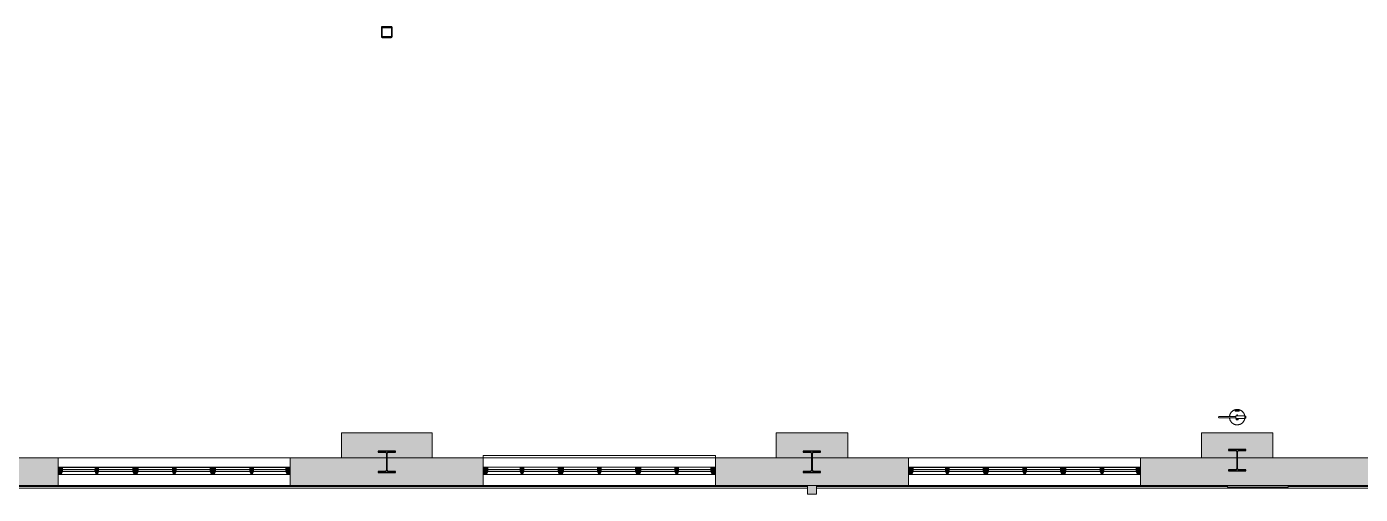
# Model space of a CAD drawing. Header units: inches. Extents: x -3803 to -1421, y -3454 to -210.
# Drawn here: x -2386 to -1772, y -3454 to -3238 of the extents above; entities that cross this region are included whole.
import ezdxf

# ---------------------------------------------------------------- set-up
doc = ezdxf.new("R2010")
doc.units = ezdxf.units.IN
doc.header["$MEASUREMENT"] = 0
doc.linetypes.add('Hidden Equipment- BSALS', pattern=[0.0625, 0.03125, -0.03125])
for name, color, linetype, lineweight in [('A-GENM', 13, 'Continuous', 9), ('A-GLAZ-CURT', 52, 'Continuous', 13), ('A-GLAZ-CWMG', 51, 'Continuous', 13), ('A-WALL', 113, 'Continuous', 13), ('A-WALL-PATT', 111, 'Continuous', 13), ('I-WALL', 2, 'Continuous', 13), ('Q-CASE', 31, 'Continuous', 13), ('Q-SPCQ', 91, 'Continuous', 13), ('S-COLS', 52, 'Continuous', 13)]:
    doc.layers.add(name, color=color, linetype=linetype, lineweight=lineweight)

# ---------------------------------------------------------------- blocks, each defined once
blk = doc.blocks.new('_STL - Column - W Shape - 2017v1 - W10x39-1327149-DIMENSION PLAN - LEVEL 2 _579_ - 2__ - CAD')
at = {"layer": 'S-COLS'}
blk.add_hatch(color=130, dxfattribs=at).paths.add_polyline_path([(3.99, -4.96), (3.99, -4.43), (0.66, -4.43), (0.31, -4.28), (0.16, -3.93), (0.16, 3.93), (0.31, 4.28), (0.66, 4.43), (3.99, 4.43), (3.99, 4.96), (-4, 4.96), (-4, 4.43), (-0.66, 4.43), (-0.31, 4.28), (-0.16, 3.93), (-0.16, -3.93), (-0.31, -4.28), (-0.66, -4.43), (-4, -4.43), (-4, -4.96)], flags=0)
at = {"layer": 'S-COLS', "color": 253, "lineweight": 25}
for p, q in [((3.99, 4.96), (-4, 4.96)), ((-4, 4.96), (-4, 4.43)), ((-4, 4.43), (-0.66, 4.43)), ((-0.16, 3.93), (-0.16, -3.93)), ((0.16, -3.93), (0.16, 3.93)), ((0.66, 4.43), (3.99, 4.43)), ((3.99, 4.43), (3.99, 4.96)), ((-0.66, -4.43), (-4, -4.43)), ((-4, -4.43), (-4, -4.96)), ((-4, -4.96), (3.99, -4.96)), ((3.99, -4.43), (0.66, -4.43)), ((3.99, -4.96), (3.99, -4.43))]:
    blk.add_line(p, q, dxfattribs=at)
for centre, start, end in [((-0.66, 3.93), 0, 90), ((0.66, 3.93), 90, 180), ((-0.66, -3.93), 270, 0), ((0.66, -3.93), 180, 270)]:
    blk.add_arc(centre, 0.5, start, end, dxfattribs=at)
blk = doc.blocks.new('15830016-STRUCT_MARTINEZ-MOORE_CENTRAL_v2018_rvt-1-DIMENSION PLAN - LEVEL 2 _579_ - 2__ - CAD')
at = {"layer": 'S-COLS', "lineweight": 5}
h = blk.add_hatch(color=50, dxfattribs=at)
h.paths.add_polyline_path([(-2218.33, -3243.14), (-2218.02, -3243.01), (-2217.9, -3242.71), (-2217.9, -3238.58), (-2218.02, -3238.27), (-2218.33, -3238.14), (-2222.46, -3238.14), (-2222.77, -3238.27), (-2222.9, -3238.58), (-2222.9, -3242.71), (-2222.77, -3243.01), (-2222.46, -3243.14)], flags=0)
h.paths.add_polyline_path([(-2222.46, -3242.83), (-2222.55, -3242.79), (-2222.58, -3242.71), (-2222.55, -3238.49), (-2222.46, -3238.45), (-2218.24, -3238.49), (-2218.21, -3238.58), (-2218.24, -3242.79), (-2218.33, -3242.83)], flags=0)
at = {"layer": 'S-COLS', "color": 253, "lineweight": 25}
for p, q in [((-2222.9, -3238.58), (-2222.9, -3242.71)), ((-2222.58, -3242.71), (-2222.58, -3238.58)), ((-2218.33, -3238.14), (-2222.46, -3238.14)), ((-2222.46, -3238.45), (-2218.33, -3238.45)), ((-2218.21, -3238.58), (-2218.21, -3242.71)), ((-2217.9, -3242.71), (-2217.9, -3238.58)), ((-2218.33, -3242.83), (-2222.46, -3242.83)), ((-2222.46, -3243.14), (-2218.33, -3243.14))]:
    blk.add_line(p, q, dxfattribs=at)
for centre, radius, start, end in [((-2222.46, -3238.58), 0.435, 90, 180), ((-2222.46, -3238.58), 0.122, 90, 180), ((-2218.33, -3238.58), 0.435, 0, 90), ((-2218.33, -3238.58), 0.122, 0, 90), ((-2222.46, -3242.71), 0.435, 180, 270), ((-2222.46, -3242.71), 0.122, 180, 270), ((-2218.33, -3242.71), 0.435, 270, 0), ((-2218.33, -3242.71), 0.122, 270, 0)]:
    blk.add_arc(centre, radius, start, end, dxfattribs=at)
at = {"color": 250, "lineweight": 13}
for p in [(-2220.4, -3438.64), (-2024.4, -3438.64), (-1828.4, -3437.89)]:
    blk.add_blockref('_STL - Column - W Shape - 2017v1 - W10x39-1327149-DIMENSION PLAN - LEVEL 2 _579_ - 2__ - CAD', p, dxfattribs=at)
blk = doc.blocks.new('level 2 - band2 - level 2 - band-474741-DIMENSION PLAN - LEVEL 2 _579_ - 2__ - CAD')
at = {"layer": 'A-WALL', "lineweight": 20}
for p, q in [((-2026.4, -3450.02), (-2610.4, -3450.02)), ((-2026.4, -3450.77), (-2610.4, -3450.77)), ((-1832.9, -3450.02), (-2022.4, -3450.02)), ((-1633.27, -3450.77), (-2022.4, -3450.77)), ((-1662.4, -3450.02), (-1804.9, -3450.02))]:
    blk.add_line(p, q, dxfattribs=at)
blk = doc.blocks.new('coin 21 - coin 1-474869-DIMENSION PLAN - LEVEL 2 _579_ - 2__ - CAD')
at = {"layer": 'A-WALL-PATT', "lineweight": 20}
blk.add_hatch(color=10, dxfattribs=at).paths.add_polyline_path([(-1832.9, -3450.39), (-1804.9, -3450.39), (-1804.9, -3449.64), (-1832.9, -3449.64)], flags=0)
at = {"layer": 'A-WALL', "lineweight": 20}
for p, q in [((-1832.9, -3449.64), (-1832.9, -3450.39)), ((-1804.9, -3449.64), (-1832.9, -3449.64)), ((-1832.9, -3450.39), (-1804.9, -3450.39)), ((-1804.9, -3450.39), (-1804.9, -3449.64))]:
    blk.add_line(p, q, dxfattribs=at)
blk = doc.blocks.new('Equip-Fire_Extinguisher-Bracket-Mnt-BSALS - FEB-235807-DIMENSION PLAN - LEVEL 2 _579_ - 2__ - CAD')
at = {"layer": 'Q-SPCQ', "lineweight": 20}
for p, q in [((-0.89, 3.2), (0.89, 3.2)), ((-0.89, 2.81), (-0.89, 3.2)), ((-0.89, 2.71), (-0.89, 2.81)), ((-0.89, 2.81), (0.89, 2.81)), ((-0.81, 2.81), (-0.81, 2.71)), ((-0.59, -0.59), (-0.59, 0.59)), ((-0.2, 1.1), (-0.2, 0.59)), ((-0.2, 1.1), (0.2, 1.1)), ((-0.19, 1.1), (-0.2, 1.1)), ((0.2, 1.1), (0.19, 1.1)), ((0.2, 0.59), (0.2, 1.1)), ((0.81, 2.71), (0.81, 2.81)), ((0.89, 3.2), (0.89, 2.81)), ((0.89, 2.81), (0.89, 2.71)), ((3.54, 0.59), (3.54, -0.59)), ((3.94, 0.46), (3.94, 0.51)), ((3.94, 0.46), (3.94, -0.46)), ((-0.47, -0.8), (-0.47, -1.27)), ((-0.47, -0.8), (0.47, -0.8)), ((-0.45, -0.8), (-0.47, -0.8)), ((-0.47, -1.27), (-0.45, -1.27)), ((0.47, -1.27), (-0.47, -1.27)), ((-0.2, -0.59), (-0.2, -0.8)), ((0.2, -0.8), (0.2, -0.59)), ((0.47, -0.8), (0.45, -0.8)), ((0.45, -1.27), (0.47, -1.27)), ((0.47, -1.27), (0.47, -0.8)), ((3.94, -0.51), (3.94, -0.46))]:
    blk.add_line(p, q, dxfattribs=at)
at = {"layer": 'Q-SPCQ', "lineweight": 20, "flags": 128}
for points in [[(-8.22, -0.35), (-8.29, -0.35), (-8.36, -0.32), (-8.43, -0.28), (-8.48, -0.23), (-8.52, -0.17), (-8.55, -0.1), (-8.57, -0.03), (-8.57, 0.04), (-8.55, 0.12), (-8.52, 0.19), (-8.47, 0.25), (-8.42, 0.29), (-8.37, 0.32), (-8.29, 0.35), (-8.22, 0.35)], [(-0.59, 0.35), (-2.13, 0.35), (-3.61, 0.35), (-4.89, 0.35), (-5.96, 0.35), (-6.82, 0.35), (-7.47, 0.35), (-7.92, 0.35), (-8.17, 0.35), (-8.2, 0.35), (-8.03, 0.35)], [(-8.03, 0.35), (-8.2, 0.35), (-8.17, 0.35), (-7.92, 0.35), (-7.47, 0.35), (-6.82, 0.35), (-5.96, 0.35), (-4.89, 0.35), (-3.61, 0.35), (-2.13, 0.35), (-0.59, 0.35)], [(3.49, 0.59), (3.47, 0.7), (3.44, 0.84), (3.41, 0.98), (3.36, 1.11), (3.32, 1.25), (3.26, 1.38), (3.21, 1.51), (3.14, 1.64), (3.07, 1.76), (3, 1.88), (2.92, 2), (2.84, 2.12), (2.76, 2.23), (2.66, 2.34), (2.57, 2.44), (2.47, 2.54), (2.37, 2.64), (2.26, 2.73), (2.15, 2.82), (2.03, 2.9), (1.91, 2.98), (1.79, 3.06), (1.67, 3.13), (1.54, 3.19), (1.41, 3.25), (1.28, 3.3), (1.15, 3.35), (1.02, 3.39), (0.88, 3.43), (0.74, 3.46), (0.6, 3.49), (0.46, 3.51), (0.32, 3.53), (0.18, 3.54), (0.04, 3.54), (-0.1, 3.54), (-0.25, 3.53), (-0.39, 3.52), (-0.53, 3.5), (-0.67, 3.48), (-0.81, 3.45), (-0.94, 3.42), (-1.08, 3.38), (-1.21, 3.33), (-1.34, 3.28), (-1.47, 3.22), (-1.6, 3.16), (-1.73, 3.09), (-1.85, 3.02), (-1.97, 2.95), (-2.09, 2.86), (-2.2, 2.78), (-2.31, 2.69), (-2.41, 2.59), (-2.52, 2.5), (-2.61, 2.39), (-2.71, 2.29), (-2.8, 2.18), (-2.88, 2.06), (-2.96, 1.95), (-3.04, 1.83), (-3.11, 1.7), (-3.17, 1.58), (-3.23, 1.45), (-3.29, 1.32), (-3.34, 1.19), (-3.38, 1.05), (-3.42, 0.92), (-3.46, 0.78), (-3.49, 0.64), (-3.51, 0.5), (-3.53, 0.36)], [(-8.03, -0.35), (-8.2, -0.35), (-8.17, -0.35), (-7.92, -0.35), (-7.47, -0.35), (-6.82, -0.35), (-5.96, -0.35), (-4.89, -0.35), (-3.61, -0.35), (-2.13, -0.35), (-0.59, -0.35)], [(-0.59, -0.35), (-2.13, -0.35), (-3.61, -0.35), (-4.89, -0.35), (-5.96, -0.35), (-6.82, -0.35), (-7.47, -0.35), (-7.92, -0.35), (-8.17, -0.35), (-8.2, -0.35), (-8.03, -0.35)], [(-3.53, -0.35), (-3.52, -0.42), (-3.5, -0.56), (-3.47, -0.7), (-3.44, -0.84), (-3.41, -0.98), (-3.36, -1.11), (-3.32, -1.25), (-3.26, -1.38), (-3.21, -1.51), (-3.14, -1.64), (-3.07, -1.76), (-3, -1.88), (-2.92, -2), (-2.84, -2.12), (-2.76, -2.23), (-2.66, -2.34), (-2.57, -2.44), (-2.47, -2.54), (-2.37, -2.64), (-2.26, -2.73), (-2.15, -2.82), (-2.03, -2.9), (-1.91, -2.98), (-1.79, -3.06), (-1.67, -3.13), (-1.54, -3.19), (-1.41, -3.25), (-1.28, -3.3), (-1.15, -3.35), (-1.02, -3.39), (-0.88, -3.43), (-0.74, -3.46), (-0.6, -3.49), (-0.46, -3.51), (-0.32, -3.53), (-0.18, -3.54), (-0.04, -3.54), (0.1, -3.54), (0.25, -3.53), (0.39, -3.52), (0.53, -3.5), (0.67, -3.48), (0.81, -3.45), (0.94, -3.42), (1.08, -3.38), (1.21, -3.33), (1.34, -3.28), (1.47, -3.22), (1.6, -3.16), (1.73, -3.09), (1.85, -3.02), (1.97, -2.95), (2.09, -2.86), (2.2, -2.78), (2.31, -2.69), (2.41, -2.59), (2.52, -2.5), (2.61, -2.39), (2.71, -2.29), (2.8, -2.18), (2.88, -2.06), (2.96, -1.95), (3.04, -1.83), (3.11, -1.7), (3.17, -1.58), (3.23, -1.45), (3.29, -1.32), (3.34, -1.19), (3.38, -1.05), (3.42, -0.92), (3.46, -0.78), (3.49, -0.64), (3.49, -0.59)]]:
    blk.add_lwpolyline(points, dxfattribs=at)
at = {"layer": 'Q-SPCQ', "lineweight": 20}
for start, end in [(118.43379, 121.2684), (58.85413, 61.31522), (238.85413, 241.31522), (298.43379, 301.2684)]:
    blk.add_arc((0, 0), 3.54, start, end, dxfattribs=at)
for centre, start_param, end_param in [((-0.01, 1.79), 1.719907, 1.734919), ((0.01, 1.79), 1.406674, 1.421685)]:
    blk.add_ellipse(centre, major_axis=(5.38, 0), ratio=0.173648, start_param=start_param, end_param=end_param, dxfattribs=at)
for points in [[(-0.89, 2.71), (-0.89, 2.74), (-0.89, 2.78), (-0.89, 2.81)], [(-0.59, 0.59), (-0.12, 0.59), (1.26, 0.59), (3.54, 0.59)], [(0.89, 2.81), (0.89, 2.78), (0.89, 2.74), (0.89, 2.71)], [(3.54, 0.51), (3.68, 0.51), (3.81, 0.51), (3.94, 0.51)], [(3.54, 0.46), (3.68, 0.46), (3.81, 0.46), (3.94, 0.46)], [(3.54, -0.59), (1.26, -0.59), (-0.12, -0.59), (-0.59, -0.59)], [(3.94, -0.46), (3.81, -0.46), (3.68, -0.46), (3.54, -0.46)], [(3.94, -0.51), (3.81, -0.51), (3.68, -0.51), (3.54, -0.51)]]:
    blk.add_open_spline(points, degree=3, dxfattribs=at)
blk = doc.blocks.new('Casework 56 - Casework 1-549904-DIMENSION PLAN - LEVEL 2 _579_ - 2__ - CAD')
at = {"layer": 'Q-CASE', "lineweight": 20}
for p, q in [((-2068.9, -3435.7), (-2175.9, -3435.7)), ((-2175.9, -3435.7), (-2175.9, -3436.77)), ((-2175.9, -3436.77), (-2175.9, -3435.7)), ((-2175.9, -3435.7), (-2068.9, -3435.7)), ((-2068.9, -3436.77), (-2068.9, -3435.7)), ((-2068.9, -3435.7), (-2068.9, -3436.77)), ((-2264.9, -3436.77), (-2371.9, -3436.77)), ((-2371.9, -3436.77), (-2264.9, -3436.77)), ((-2369.83, -3441.2), (-2371.9, -3441.2)), ((-2369.83, -3441.2), (-2354.91, -3441.2)), ((-2354.91, -3441.2), (-2369.83, -3441.2)), ((-2353.22, -3441.2), (-2354.91, -3441.2)), ((-2353.22, -3441.2), (-2337.45, -3441.2)), ((-2337.45, -3441.2), (-2353.22, -3441.2)), ((-2335.01, -3441.2), (-2337.45, -3441.2)), ((-2335.01, -3441.2), (-2319.24, -3441.2)), ((-2319.24, -3441.2), (-2335.01, -3441.2)), ((-2317.55, -3441.2), (-2319.24, -3441.2)), ((-2317.55, -3441.2), (-2301.78, -3441.2)), ((-2301.78, -3441.2), (-2317.55, -3441.2)), ((-2299.34, -3441.2), (-2301.78, -3441.2)), ((-2299.34, -3441.2), (-2283.57, -3441.2)), ((-2283.57, -3441.2), (-2299.34, -3441.2)), ((-2281.89, -3441.2), (-2283.57, -3441.2)), ((-2281.89, -3441.2), (-2266.96, -3441.2)), ((-2266.96, -3441.2), (-2281.89, -3441.2)), ((-2264.9, -3441.2), (-2266.96, -3441.2)), ((-2264.9, -3436.77), (-2264.9, -3441.2)), ((-2173.83, -3441.2), (-2175.9, -3441.2)), ((-2158.91, -3441.2), (-2173.83, -3441.2)), ((-2157.22, -3441.2), (-2158.91, -3441.2)), ((-2141.45, -3441.2), (-2157.22, -3441.2)), ((-2139.01, -3441.2), (-2141.45, -3441.2)), ((-2123.24, -3441.2), (-2139.01, -3441.2)), ((-2121.55, -3441.2), (-2123.24, -3441.2)), ((-2105.78, -3441.2), (-2121.55, -3441.2)), ((-2103.34, -3441.2), (-2105.78, -3441.2)), ((-2087.57, -3441.2), (-2103.34, -3441.2)), ((-2085.89, -3441.2), (-2087.57, -3441.2)), ((-2070.96, -3441.2), (-2085.89, -3441.2)), ((-2068.9, -3441.2), (-2070.96, -3441.2)), ((-1872.9, -3436.77), (-1979.9, -3436.77)), ((-1979.9, -3436.77), (-1872.9, -3436.77)), ((-1977.83, -3441.2), (-1979.9, -3441.2)), ((-1977.83, -3441.2), (-1962.91, -3441.2)), ((-1962.91, -3441.2), (-1977.83, -3441.2)), ((-1961.22, -3441.2), (-1962.91, -3441.2)), ((-1961.22, -3441.2), (-1945.45, -3441.2)), ((-1945.45, -3441.2), (-1961.22, -3441.2)), ((-1943.01, -3441.2), (-1945.45, -3441.2)), ((-1943.01, -3441.2), (-1927.24, -3441.2)), ((-1927.24, -3441.2), (-1943.01, -3441.2)), ((-1925.55, -3441.2), (-1927.24, -3441.2)), ((-1925.55, -3441.2), (-1909.78, -3441.2)), ((-1909.78, -3441.2), (-1925.55, -3441.2)), ((-1907.34, -3441.2), (-1909.78, -3441.2)), ((-1907.34, -3441.2), (-1891.57, -3441.2)), ((-1891.57, -3441.2), (-1907.34, -3441.2)), ((-1889.89, -3441.2), (-1891.57, -3441.2)), ((-1889.89, -3441.2), (-1874.96, -3441.2)), ((-1874.96, -3441.2), (-1889.89, -3441.2)), ((-1872.9, -3441.2), (-1874.96, -3441.2))]:
    blk.add_line(p, q, dxfattribs=at)
blk = doc.blocks.new('System Panel - Winco Glass-383906-DIMENSION PLAN - LEVEL 2 _579_ - 2__ - CAD')
at = {"layer": 'A-GLAZ-CURT', "lineweight": 9}
blk.add_hatch(color=90, dxfattribs=at).paths.add_polyline_path([(7.46, 0), (7.46, 1), (-7.46, 1), (-7.46, 0)], flags=0)
at = {"layer": 'A-GLAZ-CURT', "lineweight": 20}
for p, q in [((7.46, 1), (-7.46, 1)), ((-7.46, 1), (-7.46, 0)), ((-7.46, 0), (7.46, 0)), ((7.46, 0), (7.46, 1))]:
    blk.add_line(p, q, dxfattribs=at)
blk = doc.blocks.new('System Panel - Winco Glass-383907-DIMENSION PLAN - LEVEL 2 _579_ - 2__ - CAD')
at = {"layer": 'A-GLAZ-CURT', "lineweight": 9}
blk.add_hatch(color=90, dxfattribs=at).paths.add_polyline_path([(7.89, 0), (7.89, 1), (-7.89, 1), (-7.89, 0), (-0.79, 0)], flags=0)
at = {"layer": 'A-GLAZ-CURT', "lineweight": 20}
for p, q in [((7.89, 1), (-7.89, 1)), ((-7.89, 1), (-7.89, 0)), ((-7.89, 0), (7.89, 0)), ((7.89, 0), (7.89, 1))]:
    blk.add_line(p, q, dxfattribs=at)
blk = doc.blocks.new('Rectangular Mullion - Winco Accent Full-Large-383928-DIMENSION PLAN - LEVEL 2 _579_ - 2__ - CAD')
at = {"layer": 'A-GLAZ-CWMG', "lineweight": 9}
blk.add_hatch(color=90, dxfattribs=at).paths.add_polyline_path([(0.64, 1.25), (1.22, 0), (1.22, -2), (-1.22, -2), (-1.22, 0), (-0.64, 1.25)], flags=0)
at = {"layer": 'A-GLAZ-CWMG', "lineweight": 20}
for p, q in [((-1.22, 0), (-0.64, 1.25)), ((-1.22, -2), (-1.22, 0)), ((-0.64, 1.25), (0.64, 1.25)), ((0.64, 1.25), (1.22, 0)), ((1.22, 0), (1.22, -2)), ((1.22, -2), (-1.22, -2))]:
    blk.add_line(p, q, dxfattribs=at)
blk = doc.blocks.new('Rectangular Mullion - Winco Accent Full-383935-DIMENSION PLAN - LEVEL 2 _579_ - 2__ - CAD')
at = {"layer": 'A-GLAZ-CWMG', "lineweight": 9}
blk.add_hatch(color=90, dxfattribs=at).paths.add_polyline_path([(0.26, 1.25), (0.84, 0), (0.84, -2), (-0.84, -2), (-0.84, 0), (-0.26, 1.25)], flags=0)
at = {"layer": 'A-GLAZ-CWMG', "lineweight": 20}
for p, q in [((-0.84, 0), (-0.26, 1.25)), ((-0.84, -2), (-0.84, 0)), ((-0.26, 1.25), (0.26, 1.25)), ((0.26, 1.25), (0.84, 0)), ((0.84, 0), (0.84, -2)), ((0.84, -2), (-0.84, -2))]:
    blk.add_line(p, q, dxfattribs=at)
blk = doc.blocks.new('Rectangular Mullion - Winco Accent Full_Right-Large-383949-DIMENSION PLAN - LEVEL 2 _579_ - 2__ - CAD')
at = {"layer": 'A-GLAZ-CWMG', "lineweight": 9}
blk.add_hatch(color=90, dxfattribs=at).paths.add_polyline_path([(-1.48, 1.25), (-2.06, 0), (-2.06, -2), (0, -2), (0, 1.25)], flags=0)
at = {"layer": 'A-GLAZ-CWMG', "lineweight": 20}
for p, q in [((-1.48, 1.25), (-2.06, 0)), ((-2.06, 0), (-2.06, -2)), ((0, 1.25), (-1.48, 1.25)), ((0, -2), (0, 1.25)), ((-2.06, -2), (0, -2))]:
    blk.add_line(p, q, dxfattribs=at)
blk = doc.blocks.new('Rectangular Mullion - Winco Accent Full_Left-Large-383958-DIMENSION PLAN - LEVEL 2 _579_ - 2__ - CAD')
at = {"layer": 'A-GLAZ-CWMG', "lineweight": 9}
blk.add_hatch(color=90, dxfattribs=at).paths.add_polyline_path([(0, 1.25), (0, -2), (-2.06, -2), (-2.06, 0), (-1.48, 1.25)], flags=0)
at = {"layer": 'A-GLAZ-CWMG', "lineweight": 20}
for p, q in [((-2.06, 0), (-1.48, 1.25)), ((-2.06, -2), (-2.06, 0)), ((-1.48, 1.25), (0, 1.25)), ((0, 1.25), (0, -2)), ((0, -2), (-2.06, -2))]:
    blk.add_line(p, q, dxfattribs=at)
blk = doc.blocks.new('Rectangular Mullion - Winco Accent Full_Right-Large-383959-DIMENSION PLAN - LEVEL 2 _579_ - 2__ - CAD')
at = {"layer": 'A-GLAZ-CWMG', "lineweight": 9}
for p, q in [((-3246.38, -956.57), (-3262.47, -956.57)), ((-3246.96, -953.32), (-3261.89, -953.32))]:
    blk.add_line(p, q, dxfattribs=at)
blk = doc.blocks.new('Rectangular Mullion - Winco Accent Full_Right-Large-383960-DIMENSION PLAN - LEVEL 2 _579_ - 2__ - CAD')
at = {"layer": 'A-GLAZ-CWMG', "lineweight": 9}
for p, q in [((-3281.2, -956.57), (-3298.13, -956.57)), ((-3281.78, -953.32), (-3297.55, -953.32))]:
    blk.add_line(p, q, dxfattribs=at)
blk = doc.blocks.new('Rectangular Mullion - Winco Accent Full_Right-Large-V18-DIMENSION PLAN - LEVEL 2 _579_ - 2__ - CAD')
at = {"layer": 'A-GLAZ-CWMG', "lineweight": 9}
for p, q in [((-3298.66, -956.57), (-3315.59, -956.57)), ((-3299.24, -953.32), (-3315.01, -953.32))]:
    blk.add_line(p, q, dxfattribs=at)
blk = doc.blocks.new('Rectangular Mullion - Winco Accent Full_Right-Large-383961-DIMENSION PLAN - LEVEL 2 _579_ - 2__ - CAD')
at = {"layer": 'A-GLAZ-CWMG', "lineweight": 9}
for p, q in [((-3334.32, -956.57), (-3350.42, -956.57)), ((-3334.91, -953.32), (-3349.83, -953.32))]:
    blk.add_line(p, q, dxfattribs=at)
blk = doc.blocks.new('Rectangular Mullion - Winco Accent Full_Right-Large-V64-DIMENSION PLAN - LEVEL 2 _579_ - 2__ - CAD')
at = {"layer": 'A-GLAZ-CWMG', "lineweight": 9}
for p, q in [((-3585.21, -3044.66), (-3585.21, -3028.57)), ((-3581.96, -3029.15), (-3581.96, -3028.31)), ((-3581.96, -3044.08), (-3581.96, -3029.15)), ((-3581.96, -3046.14), (-3581.96, -3044.08))]:
    blk.add_line(p, q, dxfattribs=at)
blk = doc.blocks.new('Rectangular Mullion - Winco Accent Full_Right-Large-V65-DIMENSION PLAN - LEVEL 2 _579_ - 2__ - CAD')
at = {"layer": 'A-GLAZ-CWMG', "lineweight": 9}
for p, q in [((-3585.21, -3009.84), (-3585.21, -2992.9)), ((-3581.96, -2993.48), (-3581.96, -2992.64)), ((-3581.96, -3009.26), (-3581.96, -2993.48)), ((-3581.96, -3010.47), (-3581.96, -3009.26))]:
    blk.add_line(p, q, dxfattribs=at)
blk = doc.blocks.new('Rectangular Mullion - Winco Accent Full_Right-Large-V66-DIMENSION PLAN - LEVEL 2 _579_ - 2__ - CAD')
at = {"layer": 'A-GLAZ-CWMG', "lineweight": 9}
for p, q in [((-3581.96, -2976.03), (-3581.96, -2974.81)), ((-3585.21, -2992.38), (-3585.21, -2975.44)), ((-3581.96, -2991.8), (-3581.96, -2976.03)), ((-3581.96, -2992.64), (-3581.96, -2991.8))]:
    blk.add_line(p, q, dxfattribs=at)
blk = doc.blocks.new('Rectangular Mullion - Winco Accent Full_Right-Large-V67-DIMENSION PLAN - LEVEL 2 _579_ - 2__ - CAD')
at = {"layer": 'A-GLAZ-CWMG', "lineweight": 9}
for p, q in [((-3585.21, -2956.71), (-3585.21, -2940.62)), ((-3581.96, -2941.2), (-3581.96, -2939.14)), ((-3581.96, -2956.13), (-3581.96, -2941.2)), ((-3581.96, -2956.97), (-3581.96, -2956.13))]:
    blk.add_line(p, q, dxfattribs=at)
blk = doc.blocks.new('Down Spouts3 - Down Spouts-4005655-DIMENSION PLAN - LEVEL 2 _579_ - 2__ - CAD')
at = {"layer": 'A-GENM'}
h = blk.add_hatch(color=90, dxfattribs=at)
h.paths.add_polyline_path([(-2022.4, -3453.64), (-2022.4, -3449.64), (-2026.4, -3449.64), (-2026.4, -3453.64)], flags=0)
h.paths.add_polyline_path([(-2614.4, -3453.64), (-2610.4, -3453.64), (-2610.4, -3449.64), (-2614.4, -3449.64)], flags=0)
h.paths.add_polyline_path([(-3198.4, -3453.64), (-3198.4, -3449.64), (-3202.4, -3449.64), (-3202.4, -3453.64)], flags=0)
for p, q in [((-2022.4, -3449.64), (-2026.4, -3449.64)), ((-2026.4, -3449.64), (-2026.4, -3453.64)), ((-2026.4, -3453.64), (-2022.4, -3453.64)), ((-2022.4, -3453.64), (-2022.4, -3449.64))]:
    blk.add_line(p, q, dxfattribs=at)

msp = doc.modelspace()

# ---------------------------------------------------------------- hatches: boundary and pattern name
at = {"layer": 'A-WALL-PATT', "lineweight": 20}
for points in [[(-2213.58, -3436.89), (-2199.52, -3436.89), (-2199.52, -3425.27), (-2241.27, -3425.27), (-2241.27, -3436.89), (-2220.56, -3436.89), (-2220.56, -3434.71), (-2220.7, -3434.36), (-2221.06, -3434.21), (-2224.39, -3434.21), (-2224.39, -3433.68), (-2216.4, -3433.68), (-2216.4, -3434.21), (-2219.74, -3434.21), (-2220.09, -3434.36), (-2220.24, -3434.71), (-2220.24, -3436.89)], [(-2040.9, -3436.89), (-2024.56, -3436.89), (-2024.56, -3434.71), (-2024.7, -3434.36), (-2025.06, -3434.21), (-2028.39, -3434.21), (-2028.39, -3433.68), (-2020.4, -3433.68), (-2020.4, -3434.21), (-2023.74, -3434.21), (-2024.09, -3434.36), (-2024.24, -3434.71), (-2024.24, -3436.89), (-2007.9, -3436.89), (-2007.9, -3425.27), (-2040.9, -3425.27), (-2040.9, -3434.21)], [(-1844.9, -3436.89), (-1828.56, -3436.89), (-1828.56, -3433.96), (-1828.7, -3433.61), (-1829.06, -3433.46), (-1832.39, -3433.46), (-1832.39, -3432.93), (-1824.4, -3432.93), (-1824.4, -3433.46), (-1827.74, -3433.46), (-1828.09, -3433.61), (-1828.24, -3433.96), (-1828.24, -3436.89), (-1811.9, -3436.89), (-1811.9, -3425.27), (-1844.9, -3425.27), (-1844.9, -3433.46)]]:
    msp.add_hatch(color=10, dxfattribs=at).paths.add_polyline_path(points, flags=0)
h = msp.add_hatch(color=10, dxfattribs=at)
h.paths.add_polyline_path([(-3525.4, -3449.64), (-3525.4, -3436.77), (-3577.47, -3436.78), (-3577.47, -3441.89), (-3577.87, -3441.89), (-3577.87, -3439.16), (-3577.98, -3438.88), (-3578.26, -3438.77), (-3584.61, -3438.77), (-3584.88, -3438.88), (-3585, -3439.16), (-3585, -3441.89), (-3585.4, -3441.89), (-3585.4, -3436.77), (-3590.4, -3436.77), (-3590.4, -3449.64)], flags=0)
h.paths.add_polyline_path([(-3461.4, -3449.64), (-3351.9, -3449.64), (-3351.9, -3436.77), (-3396.24, -3436.77), (-3396.24, -3442.57), (-3396.09, -3442.92), (-3395.74, -3443.07), (-3392.4, -3443.07), (-3392.4, -3443.6), (-3400.39, -3443.6), (-3400.39, -3443.07), (-3397.06, -3443.07), (-3396.7, -3442.92), (-3396.56, -3442.57), (-3396.56, -3436.77), (-3461.4, -3436.77)], flags=0)
h.paths.add_polyline_path([(-2264.9, -3449.64), (-2241.27, -3449.64), (-2241.27, -3436.77), (-2264.9, -3436.77), (-2264.9, -3448.57)], flags=0)
h.paths.add_polyline_path([(-2376.45, -3449.64), (-2371.9, -3449.64), (-2371.9, -3436.77), (-2416.24, -3436.77), (-2416.24, -3442.57), (-2416.09, -3442.92), (-2415.74, -3443.07), (-2412.4, -3443.07), (-2412.4, -3443.6), (-2420.39, -3443.6), (-2420.39, -3443.07), (-2417.06, -3443.07), (-2416.7, -3442.92), (-2416.56, -3442.57), (-2416.56, -3436.77), (-2460.9, -3436.77), (-2460.9, -3449.64), (-2412.4, -3449.64)], flags=0)
h.paths.add_polyline_path([(-3244.9, -3449.64), (-3155.9, -3449.64), (-3155.9, -3436.77), (-3200.24, -3436.77), (-3200.24, -3442.57), (-3200.09, -3442.92), (-3199.74, -3443.07), (-3196.4, -3443.07), (-3196.4, -3443.6), (-3204.39, -3443.6), (-3204.39, -3443.07), (-3201.06, -3443.07), (-3200.7, -3442.92), (-3200.56, -3442.57), (-3200.56, -3436.77), (-3244.9, -3436.77), (-3244.9, -3443.6)], flags=0)
h.paths.add_polyline_path([(-3048.9, -3449.64), (-2959.9, -3449.64), (-2959.9, -3436.77), (-3004.24, -3436.77), (-3004.24, -3442.57), (-3004.09, -3442.92), (-3003.74, -3443.07), (-3000.4, -3443.07), (-3000.4, -3443.6), (-3008.39, -3443.6), (-3008.39, -3443.07), (-3005.06, -3443.07), (-3004.7, -3442.92), (-3004.56, -3442.57), (-3004.56, -3436.77), (-3048.9, -3436.77)], flags=0)
h.paths.add_polyline_path([(-2852.9, -3449.64), (-2763.9, -3449.64), (-2763.9, -3436.77), (-2808.24, -3436.77), (-2808.24, -3442.57), (-2808.09, -3442.92), (-2807.74, -3443.07), (-2804.4, -3443.07), (-2804.4, -3443.6), (-2812.39, -3443.6), (-2812.39, -3443.07), (-2809.06, -3443.07), (-2808.7, -3442.92), (-2808.56, -3442.57), (-2808.56, -3436.77), (-2852.9, -3436.77), (-2852.9, -3448.57)], flags=0)
h.paths.add_polyline_path([(-2656.9, -3449.64), (-2567.9, -3449.64), (-2567.9, -3436.77), (-2612.24, -3436.77), (-2612.24, -3442.57), (-2612.09, -3442.92), (-2611.74, -3443.07), (-2608.4, -3443.07), (-2608.4, -3443.6), (-2616.39, -3443.6), (-2616.39, -3443.07), (-2613.06, -3443.07), (-2612.7, -3442.92), (-2612.56, -3442.57), (-2612.56, -3436.77), (-2656.9, -3436.77)], flags=0)
h.paths.add_polyline_path([(-3578.86, -3438.52), (-3578.26, -3438.52), (-3577.98, -3438.4), (-3577.87, -3438.13), (-3577.87, -3436.77), (-3585, -3436.77), (-3585, -3438.13), (-3584.88, -3438.4), (-3584.61, -3438.52), (-3579.27, -3438.52)], flags=0)
h = msp.add_hatch(color=10, dxfattribs=at)
h.paths.add_polyline_path([(-1647.27, -3449.64), (-1647.27, -3441.89), (-1647.36, -3441.89), (-1647.36, -3436.77), (-1699.4, -3436.77), (-1699.4, -3449.64), (-1647.36, -3449.64)], flags=0)
h.paths.add_polyline_path([(-2213.58, -3449.64), (-2175.9, -3449.64), (-2175.9, -3436.77), (-2220.24, -3436.77), (-2220.24, -3442.57), (-2220.09, -3442.92), (-2219.74, -3443.07), (-2216.4, -3443.07), (-2216.4, -3443.6), (-2224.39, -3443.6), (-2224.39, -3443.07), (-2221.06, -3443.07), (-2220.7, -3442.92), (-2220.56, -3442.57), (-2220.56, -3436.77), (-2241.27, -3436.77), (-2241.27, -3449.64)], flags=0)
h.paths.add_polyline_path([(-2068.9, -3449.64), (-1979.9, -3449.64), (-1979.9, -3436.77), (-2024.24, -3436.77), (-2024.24, -3442.57), (-2024.09, -3442.92), (-2023.74, -3443.07), (-2020.4, -3443.07), (-2020.4, -3443.6), (-2028.39, -3443.6), (-2028.39, -3443.07), (-2025.06, -3443.07), (-2024.7, -3442.92), (-2024.56, -3442.57), (-2024.56, -3436.77), (-2068.9, -3436.77)], flags=0)
h.paths.add_polyline_path([(-1806.4, -3449.64), (-1763.4, -3449.64), (-1763.4, -3436.77), (-1828.24, -3436.77), (-1828.24, -3441.82), (-1828.09, -3442.17), (-1827.74, -3442.32), (-1824.4, -3442.32), (-1824.4, -3442.85), (-1832.39, -3442.85), (-1832.39, -3442.32), (-1829.06, -3442.32), (-1828.7, -3442.17), (-1828.56, -3441.82), (-1828.56, -3436.77), (-1872.9, -3436.77), (-1872.9, -3449.64)], flags=0)

# ---------------------------------------------------------------- linework, layer by layer
at = {"layer": 'A-WALL', "lineweight": 20}
for p, q in [((-2416.24, -3436.77), (-2220.56, -3436.77)), ((-2371.9, -3449.64), (-2371.9, -3436.77)), ((-2264.9, -3436.77), (-2264.9, -3449.64)), ((-2220.24, -3436.77), (-2024.56, -3436.77)), ((-2175.9, -3449.64), (-2175.9, -3436.77)), ((-2068.9, -3436.77), (-2068.9, -3449.64)), ((-2024.24, -3436.77), (-1828.56, -3436.77)), ((-1979.9, -3449.64), (-1979.9, -3436.77)), ((-1872.9, -3436.77), (-1872.9, -3449.64)), ((-1828.24, -3436.77), (-1647.36, -3436.77)), ((-2241.27, -3449.64), (-2656.9, -3449.64)), ((-2241.27, -3449.64), (-1634.4, -3449.64))]:
    msp.add_line(p, q, dxfattribs=at)
at = {"layer": 'I-WALL', "lineweight": 20}
for p, q in [((-2199.52, -3425.27), (-2241.27, -3425.27)), ((-2241.27, -3425.27), (-2241.27, -3436.77)), ((-2199.52, -3436.89), (-2199.52, -3425.27)), ((-2007.9, -3425.27), (-2040.9, -3425.27)), ((-2040.9, -3425.27), (-2040.9, -3436.89)), ((-2007.9, -3436.89), (-2007.9, -3425.27)), ((-1811.9, -3425.27), (-1844.9, -3425.27)), ((-1844.9, -3425.27), (-1844.9, -3436.89)), ((-1811.9, -3436.89), (-1811.9, -3425.27)), ((-2241.27, -3436.89), (-2220.56, -3436.89)), ((-2220.24, -3436.89), (-2199.52, -3436.89)), ((-2040.9, -3436.89), (-2024.56, -3436.89)), ((-2024.24, -3436.89), (-2007.9, -3436.89)), ((-1844.9, -3436.89), (-1828.56, -3436.89)), ((-1828.24, -3436.89), (-1811.9, -3436.89))]:
    msp.add_line(p, q, dxfattribs=at)

# ---------------------------------------------------------------- block references
at = {"lineweight": 5}
msp.add_blockref('15830016-STRUCT_MARTINEZ-MOORE_CENTRAL_v2018_rvt-1-DIMENSION PLAN - LEVEL 2 _579_ - 2__ - CAD', (0, 0), dxfattribs=at)
at = {"layer": 'A-GENM'}
msp.add_blockref('Down Spouts3 - Down Spouts-4005655-DIMENSION PLAN - LEVEL 2 _579_ - 2__ - CAD', (0, 0), dxfattribs=at)
at = {"layer": 'A-GLAZ-CURT', "lineweight": 9}
for name, p in [('System Panel - Winco Glass-383906-DIMENSION PLAN - LEVEL 2 _579_ - 2__ - CAD', (-2362.37, -3443.2)), ('System Panel - Winco Glass-383907-DIMENSION PLAN - LEVEL 2 _579_ - 2__ - CAD', (-2345.33, -3443.2)), ('System Panel - Winco Glass-383907-DIMENSION PLAN - LEVEL 2 _579_ - 2__ - CAD', (-2327.12, -3443.2)), ('System Panel - Winco Glass-383907-DIMENSION PLAN - LEVEL 2 _579_ - 2__ - CAD', (-2309.67, -3443.2)), ('System Panel - Winco Glass-383907-DIMENSION PLAN - LEVEL 2 _579_ - 2__ - CAD', (-2291.46, -3443.2)), ('System Panel - Winco Glass-383906-DIMENSION PLAN - LEVEL 2 _579_ - 2__ - CAD', (-2274.42, -3443.2)), ('System Panel - Winco Glass-383906-DIMENSION PLAN - LEVEL 2 _579_ - 2__ - CAD', (-2166.37, -3443.2)), ('System Panel - Winco Glass-383907-DIMENSION PLAN - LEVEL 2 _579_ - 2__ - CAD', (-2149.33, -3443.2)), ('System Panel - Winco Glass-383907-DIMENSION PLAN - LEVEL 2 _579_ - 2__ - CAD', (-2131.12, -3443.2)), ('System Panel - Winco Glass-383907-DIMENSION PLAN - LEVEL 2 _579_ - 2__ - CAD', (-2113.67, -3443.2)), ('System Panel - Winco Glass-383907-DIMENSION PLAN - LEVEL 2 _579_ - 2__ - CAD', (-2095.46, -3443.2)), ('System Panel - Winco Glass-383906-DIMENSION PLAN - LEVEL 2 _579_ - 2__ - CAD', (-2078.42, -3443.2)), ('System Panel - Winco Glass-383906-DIMENSION PLAN - LEVEL 2 _579_ - 2__ - CAD', (-1970.37, -3443.2)), ('System Panel - Winco Glass-383907-DIMENSION PLAN - LEVEL 2 _579_ - 2__ - CAD', (-1953.33, -3443.2)), ('System Panel - Winco Glass-383907-DIMENSION PLAN - LEVEL 2 _579_ - 2__ - CAD', (-1935.12, -3443.2)), ('System Panel - Winco Glass-383907-DIMENSION PLAN - LEVEL 2 _579_ - 2__ - CAD', (-1917.67, -3443.2)), ('System Panel - Winco Glass-383907-DIMENSION PLAN - LEVEL 2 _579_ - 2__ - CAD', (-1899.46, -3443.2)), ('System Panel - Winco Glass-383906-DIMENSION PLAN - LEVEL 2 _579_ - 2__ - CAD', (-1882.42, -3443.2))]:
    msp.add_blockref(name, p, dxfattribs=at)
at = {"layer": 'A-GLAZ-CWMG', "lineweight": 9}
for name, p, rotation in [('Rectangular Mullion - Winco Accent Full_Right-Large-383949-DIMENSION PLAN - LEVEL 2 _579_ - 2__ - CAD', (-2371.9, -3443.2), 180), ('Rectangular Mullion - Winco Accent Full_Right-Large-V67-DIMENSION PLAN - LEVEL 2 _579_ - 2__ - CAD', (-5311.04, 140.75), 89.9999999999496), ('Rectangular Mullion - Winco Accent Full_Right-Large-V65-DIMENSION PLAN - LEVEL 2 _579_ - 2__ - CAD', (-5346.7, 140.75), 89.9999999999496), ('Rectangular Mullion - Winco Accent Full_Right-Large-V66-DIMENSION PLAN - LEVEL 2 _579_ - 2__ - CAD', (-5311.04, 140.75), 89.9999999999496), ('Rectangular Mullion - Winco Accent Full_Right-Large-V65-DIMENSION PLAN - LEVEL 2 _579_ - 2__ - CAD', (-5311.04, 140.75), 89.9999999999496), ('Rectangular Mullion - Winco Accent Full_Right-Large-V66-DIMENSION PLAN - LEVEL 2 _579_ - 2__ - CAD', (-5275.37, 140.75), 89.9999999999496), ('Rectangular Mullion - Winco Accent Full_Right-Large-V64-DIMENSION PLAN - LEVEL 2 _579_ - 2__ - CAD', (-5311.04, 140.75), 89.9999999999496), ('Rectangular Mullion - Winco Accent Full_Right-Large-383949-DIMENSION PLAN - LEVEL 2 _579_ - 2__ - CAD', (-2175.9, -3443.2), 180), ('Rectangular Mullion - Winco Accent Full_Right-Large-383949-DIMENSION PLAN - LEVEL 2 _579_ - 2__ - CAD', (-1979.9, -3443.2), 180), ('Rectangular Mullion - Winco Accent Full_Right-Large-V67-DIMENSION PLAN - LEVEL 2 _579_ - 2__ - CAD', (-4919.04, 140.75), 89.9999999999496), ('Rectangular Mullion - Winco Accent Full_Right-Large-V65-DIMENSION PLAN - LEVEL 2 _579_ - 2__ - CAD', (-4954.7, 140.75), 89.9999999999496), ('Rectangular Mullion - Winco Accent Full_Right-Large-V66-DIMENSION PLAN - LEVEL 2 _579_ - 2__ - CAD', (-4919.04, 140.75), 89.9999999999496), ('Rectangular Mullion - Winco Accent Full_Right-Large-V65-DIMENSION PLAN - LEVEL 2 _579_ - 2__ - CAD', (-4919.04, 140.75), 89.9999999999496), ('Rectangular Mullion - Winco Accent Full_Right-Large-V66-DIMENSION PLAN - LEVEL 2 _579_ - 2__ - CAD', (-4883.37, 140.75), 89.9999999999496), ('Rectangular Mullion - Winco Accent Full_Right-Large-V64-DIMENSION PLAN - LEVEL 2 _579_ - 2__ - CAD', (-4919.04, 140.75), 89.9999999999496)]:
    msp.add_blockref(name, p, dxfattribs=dict(at, rotation=rotation))
at = {"layer": 'A-GLAZ-CWMG', "lineweight": 9, "extrusion": (0, 0, -1), "rotation": 180}
for name, p in [('Rectangular Mullion - Winco Accent Full-383935-DIMENSION PLAN - LEVEL 2 _579_ - 2__ - CAD', (2354.06, -3443.2)), ('Rectangular Mullion - Winco Accent Full-Large-383928-DIMENSION PLAN - LEVEL 2 _579_ - 2__ - CAD', (2336.23, -3443.2)), ('Rectangular Mullion - Winco Accent Full-383935-DIMENSION PLAN - LEVEL 2 _579_ - 2__ - CAD', (2318.4, -3443.2)), ('Rectangular Mullion - Winco Accent Full-Large-383928-DIMENSION PLAN - LEVEL 2 _579_ - 2__ - CAD', (2300.56, -3443.2)), ('Rectangular Mullion - Winco Accent Full-383935-DIMENSION PLAN - LEVEL 2 _579_ - 2__ - CAD', (2282.73, -3443.2)), ('Rectangular Mullion - Winco Accent Full_Left-Large-383958-DIMENSION PLAN - LEVEL 2 _579_ - 2__ - CAD', (2264.9, -3443.2)), ('Rectangular Mullion - Winco Accent Full-383935-DIMENSION PLAN - LEVEL 2 _579_ - 2__ - CAD', (2158.06, -3443.2)), ('Rectangular Mullion - Winco Accent Full-Large-383928-DIMENSION PLAN - LEVEL 2 _579_ - 2__ - CAD', (2140.23, -3443.2)), ('Rectangular Mullion - Winco Accent Full-383935-DIMENSION PLAN - LEVEL 2 _579_ - 2__ - CAD', (2122.4, -3443.2)), ('Rectangular Mullion - Winco Accent Full-Large-383928-DIMENSION PLAN - LEVEL 2 _579_ - 2__ - CAD', (2104.56, -3443.2)), ('Rectangular Mullion - Winco Accent Full-383935-DIMENSION PLAN - LEVEL 2 _579_ - 2__ - CAD', (2086.73, -3443.2)), ('Rectangular Mullion - Winco Accent Full_Left-Large-383958-DIMENSION PLAN - LEVEL 2 _579_ - 2__ - CAD', (2068.9, -3443.2)), ('Rectangular Mullion - Winco Accent Full-383935-DIMENSION PLAN - LEVEL 2 _579_ - 2__ - CAD', (1962.06, -3443.2)), ('Rectangular Mullion - Winco Accent Full-Large-383928-DIMENSION PLAN - LEVEL 2 _579_ - 2__ - CAD', (1944.23, -3443.2)), ('Rectangular Mullion - Winco Accent Full-383935-DIMENSION PLAN - LEVEL 2 _579_ - 2__ - CAD', (1926.4, -3443.2)), ('Rectangular Mullion - Winco Accent Full-Large-383928-DIMENSION PLAN - LEVEL 2 _579_ - 2__ - CAD', (1908.56, -3443.2)), ('Rectangular Mullion - Winco Accent Full-383935-DIMENSION PLAN - LEVEL 2 _579_ - 2__ - CAD', (1890.73, -3443.2)), ('Rectangular Mullion - Winco Accent Full_Left-Large-383958-DIMENSION PLAN - LEVEL 2 _579_ - 2__ - CAD', (1872.9, -3443.2))]:
    msp.add_blockref(name, p, dxfattribs=at)
at = {"layer": 'A-GLAZ-CWMG', "lineweight": 9}
for name, p in [('Rectangular Mullion - Winco Accent Full_Right-Large-383961-DIMENSION PLAN - LEVEL 2 _579_ - 2__ - CAD', (1176, -2487.88)), ('Rectangular Mullion - Winco Accent Full_Right-Large-383960-DIMENSION PLAN - LEVEL 2 _579_ - 2__ - CAD', (1140.33, -2487.88)), ('Rectangular Mullion - Winco Accent Full_Right-Large-V18-DIMENSION PLAN - LEVEL 2 _579_ - 2__ - CAD', (1176, -2487.88)), ('Rectangular Mullion - Winco Accent Full_Right-Large-383960-DIMENSION PLAN - LEVEL 2 _579_ - 2__ - CAD', (1176, -2487.88)), ('Rectangular Mullion - Winco Accent Full_Right-Large-V18-DIMENSION PLAN - LEVEL 2 _579_ - 2__ - CAD', (1211.67, -2487.88)), ('Rectangular Mullion - Winco Accent Full_Right-Large-383959-DIMENSION PLAN - LEVEL 2 _579_ - 2__ - CAD', (1176, -2487.88))]:
    msp.add_blockref(name, p, dxfattribs=at)
at = {"layer": 'A-WALL', "lineweight": 20}
for name in ['level 2 - band2 - level 2 - band-474741-DIMENSION PLAN - LEVEL 2 _579_ - 2__ - CAD', 'coin 21 - coin 1-474869-DIMENSION PLAN - LEVEL 2 _579_ - 2__ - CAD']:
    msp.add_blockref(name, (0, 0), dxfattribs=at)
at = {"layer": 'Q-CASE', "lineweight": 20}
msp.add_blockref('Casework 56 - Casework 1-549904-DIMENSION PLAN - LEVEL 2 _579_ - 2__ - CAD', (0, 0), dxfattribs=at)
at = {"layer": 'Q-SPCQ', "linetype": 'Hidden Equipment- BSALS', "lineweight": 20}
msp.add_blockref('Equip-Fire_Extinguisher-Bracket-Mnt-BSALS - FEB-235807-DIMENSION PLAN - LEVEL 2 _579_ - 2__ - CAD', (-1828.4, -3418.09), dxfattribs=at)

doc.saveas('drawing.dxf')
